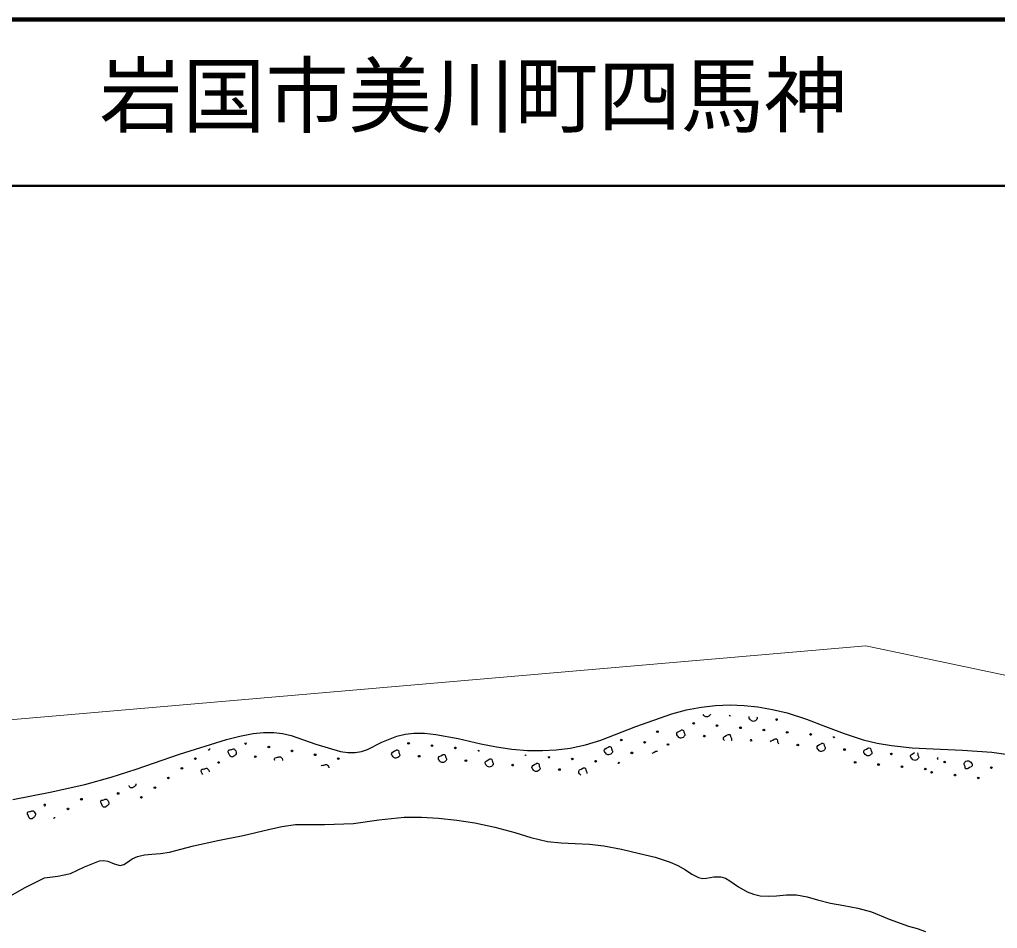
# Model space of a CAD drawing. Units: millimetres, scale not verified. Extents: x 40000 to 680000, y 20000 to 380000.
# Drawn here: x 400216 to 459080, y 325316 to 380000 of the extents above; entities that cross this region are included whole.
import ezdxf
from ezdxf.enums import TextEntityAlignment as Align

# ---------------------------------------------------------------- set-up
doc = ezdxf.new("R2010")
doc.units = ezdxf.units.MM
doc.header["$LTSCALE"] = 1000
for name, color, linetype, lineweight in [('M-BGD', 7, 'Continuous', 25), ('M-STR-HTXT', 7, 'Continuous', 13), ('M-TTL', 2, 'Continuous', 140), ('M-TTL-LINE', 7, 'Continuous', 50), ('M-TTL-TXT', 7, 'Continuous', 13)]:
    doc.layers.add(name, color=color, linetype=linetype, lineweight=lineweight)
doc.styles.add('ＭＳ ゴシック', font='')
doc.styles.get('ＭＳ ゴシック').set_extended_font_data('MS Gothic')

msp = doc.modelspace()

# ---------------------------------------------------------------- linework, layer by layer
at = {"layer": 'M-BGD'}
for p, q in [((440360, 338460), (441255, 338627)), ((441255, 338627), (442117, 338724)), ((442117, 338724), (442995, 338761)), ((442995, 338761), (443825, 338737)), ((443825, 338737), (444665, 338651)), ((444665, 338651), (445548, 338498)), ((445548, 338498), (446419, 338286)), ((437318, 337459), (439475, 338233)), ((439475, 338233), (440360, 338460)), ((441401, 338131), (441365, 338180)), ((441452, 338085), (441401, 338131)), ((441523, 338048), (441452, 338085)), ((441570, 338043), (441523, 338048)), ((441626, 338052), (441570, 338043)), ((441698, 338083), (441626, 338052)), ((441741, 338122), (441698, 338083)), ((441766, 338149), (441741, 338122)), ((441790, 338174), (441766, 338149)), ((441805, 338206), (441790, 338174)), ((441805, 338218), (441805, 338206)), ((444130, 338016), (444135, 338067)), ((444141, 337963), (444130, 338016)), ((444180, 337912), (444141, 337963)), ((444217, 337863), (444180, 337912)), ((444582, 337881), (444557, 337854)), ((444605, 337906), (444582, 337881)), ((444597, 338037), (444613, 338010)), ((444621, 337937), (444605, 337906)), ((444613, 338010), (444620, 337965)), ((444620, 337965), (444621, 337937)), ((446419, 338286), (447578, 337909)), ((447578, 337909), (448724, 337473)), ((435200, 336634), (437318, 337459)), ((444268, 337817), (444217, 337863)), ((444339, 337780), (444268, 337817)), ((444386, 337775), (444339, 337780)), ((444442, 337784), (444386, 337775)), ((444514, 337814), (444442, 337784)), ((444557, 337854), (444514, 337814)), ((448724, 337473), (449855, 337044)), ((412663, 336685), (413469, 336894)), ((413469, 336894), (414287, 337044)), ((414287, 337044), (414899, 337100)), ((414899, 337100), (415523, 337097)), ((415523, 337097), (416040, 337041)), ((416040, 337041), (416559, 336923)), ((416559, 336923), (418054, 336406)), ((422026, 336516), (422916, 336890)), ((422916, 336890), (423426, 337003)), ((423426, 337003), (423955, 337059)), ((423955, 337059), (424600, 337057)), ((424600, 337057), (425266, 336993)), ((425266, 336993), (426612, 336742)), ((426612, 336742), (427985, 336424)), ((439772, 337010), (439778, 337067)), ((439784, 336957), (439772, 337010)), ((439778, 337067), (439825, 337130)), ((439823, 336906), (439784, 336957)), ((439859, 336857), (439823, 336906)), ((439825, 337130), (439931, 337184)), ((439910, 336811), (439859, 336857)), ((439981, 336774), (439910, 336811)), ((439931, 337184), (440017, 337235)), ((440028, 336770), (439981, 336774)), ((440017, 337235), (440068, 337262)), ((440084, 336778), (440028, 336770)), ((440068, 337262), (440106, 337262)), ((440156, 336809), (440084, 336778)), ((440106, 337262), (440147, 337253)), ((440147, 337253), (440183, 337223)), ((440199, 336849), (440156, 336809)), ((440183, 337223), (440199, 337143)), ((440199, 337143), (440215, 337086)), ((440224, 336875), (440199, 336849)), ((440215, 337086), (440233, 337043)), ((440248, 336901), (440224, 336875)), ((440233, 337043), (440255, 337004)), ((440263, 336932), (440248, 336901)), ((440255, 337004), (440262, 336959)), ((440262, 336959), (440263, 336932)), ((442588, 336742), (442593, 336799)), ((442599, 336689), (442588, 336742)), ((442593, 336799), (442641, 336862)), ((442641, 336862), (442747, 336916)), ((442747, 336916), (442833, 336967)), ((442833, 336967), (442883, 336994)), ((442883, 336994), (442922, 336994)), ((442922, 336994), (442963, 336985)), ((442963, 336985), (442999, 336955)), ((442999, 336955), (443015, 336874)), ((443015, 336874), (443031, 336818)), ((443031, 336818), (443048, 336775)), ((443048, 336775), (443071, 336736)), ((443071, 336736), (443078, 336691)), ((445649, 336699), (445699, 336725)), ((445699, 336725), (445738, 336726)), ((445738, 336726), (445778, 336717)), ((445778, 336717), (445815, 336687)), ((449855, 337044), (451006, 336672)), ((409850, 335792), (412663, 336685)), ((413042, 336111), (413087, 336115)), ((413087, 336115), (413115, 336114)), ((413115, 336114), (413145, 336097)), ((418054, 336406), (419532, 335959)), ((421161, 336087), (422026, 336516)), ((427985, 336424), (428918, 336233)), ((428918, 336233), (429858, 336103)), ((432526, 336064), (433351, 336171)), ((433351, 336171), (434278, 336372)), ((434278, 336372), (435200, 336634)), ((435420, 336062), (435468, 336125)), ((435468, 336125), (435573, 336179)), ((435573, 336179), (435660, 336230)), ((435660, 336230), (435710, 336256)), ((435710, 336256), (435749, 336256)), ((435749, 336256), (435789, 336247)), ((435789, 336247), (435826, 336218)), ((435826, 336218), (435842, 336137)), ((435842, 336137), (435858, 336080)), ((442638, 336638), (442599, 336689)), ((442645, 336629), (442638, 336638)), ((443064, 336632), (443051, 336619)), ((443079, 336664), (443064, 336632)), ((443078, 336691), (443079, 336664)), ((445416, 336540), (445457, 336594)), ((445457, 336594), (445562, 336648)), ((445562, 336648), (445649, 336699)), ((445815, 336687), (445831, 336606)), ((445831, 336606), (445847, 336549)), ((445847, 336549), (445864, 336506)), ((445864, 336506), (445887, 336468)), ((445887, 336468), (445894, 336423)), ((448219, 336205), (448225, 336263)), ((448231, 336153), (448219, 336205)), ((448225, 336263), (448272, 336326)), ((448270, 336101), (448231, 336153)), ((448272, 336326), (448378, 336380)), ((448378, 336380), (448464, 336431)), ((448464, 336431), (448515, 336457)), ((448515, 336457), (448554, 336457)), ((448554, 336457), (448594, 336448)), ((448594, 336448), (448630, 336419)), ((448630, 336419), (448646, 336338)), ((448646, 336338), (448662, 336281)), ((448662, 336281), (448680, 336238)), ((448680, 336238), (448702, 336200)), ((448710, 336127), (448695, 336096)), ((448702, 336200), (448709, 336155)), ((448709, 336155), (448710, 336127)), ((451006, 336672), (451843, 336468)), ((451194, 336112), (451280, 336163)), ((451280, 336163), (451330, 336189)), ((451330, 336189), (451369, 336189)), ((451369, 336189), (451381, 336187)), ((451415, 336176), (451446, 336151)), ((451446, 336151), (451462, 336070)), ((451843, 336468), (452703, 336322)), ((452703, 336322), (453942, 336192)), ((453942, 336192), (455205, 336121)), ((455205, 336121), (456977, 336049)), ((407232, 334900), (409850, 335792)), ((412772, 335942), (412774, 335981)), ((412795, 335890), (412772, 335942)), ((412774, 335981), (412786, 336021)), ((412786, 336021), (412818, 336055)), ((412839, 335800), (412795, 335890)), ((412818, 336055), (412900, 336065)), ((412886, 335691), (412839, 335800)), ((412945, 335639), (412886, 335691)), ((412900, 336065), (412958, 336077)), ((413002, 335630), (412945, 335639)), ((412958, 336077), (413002, 336091)), ((413002, 336091), (413042, 336111)), ((413055, 335638), (413002, 335630)), ((413109, 335673), (413055, 335638)), ((413161, 335706), (413109, 335673)), ((413145, 336097), (413168, 336071)), ((413210, 335754), (413161, 335706)), ((413168, 336071), (413193, 336044)), ((413193, 336044), (413230, 335999)), ((413252, 335822), (413210, 335754)), ((413230, 335999), (413255, 335925)), ((413260, 335868), (413252, 335822)), ((413255, 335925), (413260, 335868)), ((415564, 335516), (415576, 335556)), ((415576, 335556), (415608, 335590)), ((415608, 335590), (415690, 335600)), ((415690, 335600), (415747, 335612)), ((415747, 335612), (415792, 335626)), ((415792, 335626), (415832, 335646)), ((415832, 335646), (415877, 335650)), ((415877, 335650), (415904, 335649)), ((415904, 335649), (415934, 335632)), ((415934, 335632), (415958, 335606)), ((415958, 335606), (415983, 335579)), ((415983, 335579), (416020, 335534)), ((416020, 335534), (416045, 335460)), ((419532, 335959), (419981, 335901)), ((419981, 335901), (420424, 335904)), ((420424, 335904), (420796, 335965)), ((420796, 335965), (421161, 336087)), ((422610, 335803), (422615, 335860)), ((422621, 335751), (422610, 335803)), ((422615, 335860), (422663, 335924)), ((422660, 335699), (422621, 335751)), ((422697, 335650), (422660, 335699)), ((422663, 335924), (422769, 335978)), ((422748, 335604), (422697, 335650)), ((422819, 335567), (422748, 335604)), ((422769, 335978), (422855, 336028)), ((422866, 335563), (422819, 335567)), ((422855, 336028), (422905, 336055)), ((422922, 335571), (422866, 335563)), ((422905, 336055), (422944, 336055)), ((422994, 335602), (422922, 335571)), ((422944, 336055), (422985, 336046)), ((422985, 336046), (423021, 336016)), ((423037, 335642), (422994, 335602)), ((423021, 336016), (423037, 335936)), ((423037, 335936), (423053, 335879)), ((423062, 335668), (423037, 335642)), ((423053, 335879), (423070, 335836)), ((423086, 335694), (423062, 335668)), ((423070, 335836), (423093, 335797)), ((423101, 335725), (423086, 335694)), ((423093, 335797), (423100, 335753)), ((423100, 335753), (423101, 335725)), ((425426, 335535), (425431, 335592)), ((425437, 335482), (425426, 335535)), ((425431, 335592), (425479, 335656)), ((425479, 335656), (425584, 335710)), ((425584, 335710), (425671, 335760)), ((425671, 335760), (425721, 335787)), ((425721, 335787), (425760, 335787)), ((425760, 335787), (425800, 335778)), ((425800, 335778), (425837, 335748)), ((425837, 335748), (425853, 335668)), ((425853, 335668), (425869, 335611)), ((425869, 335611), (425886, 335568)), ((425886, 335568), (425909, 335529)), ((425909, 335529), (425916, 335485)), ((429858, 336103), (430783, 336030)), ((430783, 336030), (431699, 336018)), ((431699, 336018), (432526, 336064)), ((435415, 336004), (435420, 336062)), ((435426, 335952), (435415, 336004)), ((435465, 335900), (435426, 335952)), ((435502, 335852), (435465, 335900)), ((435553, 335805), (435502, 335852)), ((435623, 335768), (435553, 335805)), ((435671, 335764), (435623, 335768)), ((435727, 335772), (435671, 335764)), ((435799, 335803), (435727, 335772)), ((435841, 335843), (435799, 335803)), ((435866, 335870), (435841, 335843)), ((435858, 336080), (435875, 336037)), ((435890, 335895), (435866, 335870)), ((435875, 336037), (435898, 335998)), ((435906, 335926), (435890, 335895)), ((435898, 335998), (435905, 335954)), ((435905, 335954), (435906, 335926)), ((438292, 335861), (438389, 335911)), ((438389, 335911), (438475, 335961)), ((438475, 335961), (438526, 335988)), ((438526, 335988), (438565, 335988)), ((438565, 335988), (438605, 335979)), ((438605, 335979), (438623, 335964)), ((448307, 336053), (448270, 336101)), ((448357, 336006), (448307, 336053)), ((448428, 335970), (448357, 336006)), ((448475, 335965), (448428, 335970)), ((448531, 335974), (448475, 335965)), ((448603, 336004), (448531, 335974)), ((448646, 336044), (448603, 336004)), ((448671, 336071), (448646, 336044)), ((448695, 336096), (448671, 336071)), ((451035, 335937), (451041, 335995)), ((451046, 335885), (451035, 335937)), ((451041, 335995), (451088, 336058)), ((451085, 335833), (451046, 335885)), ((451122, 335785), (451085, 335833)), ((451088, 336058), (451194, 336112)), ((451173, 335738), (451122, 335785)), ((451244, 335701), (451173, 335738)), ((451291, 335697), (451244, 335701)), ((451347, 335705), (451291, 335697)), ((451419, 335736), (451347, 335705)), ((451462, 335776), (451419, 335736)), ((451462, 336070), (451478, 336013)), ((451487, 335803), (451462, 335776)), ((451478, 336013), (451495, 335970)), ((451511, 335828), (451487, 335803)), ((451495, 335970), (451518, 335931)), ((451526, 335859), (451511, 335828)), ((451518, 335931), (451525, 335887)), ((451525, 335887), (451526, 335859)), ((453851, 335669), (453856, 335726)), ((453862, 335617), (453851, 335669)), ((453856, 335726), (453904, 335790)), ((453901, 335565), (453862, 335617)), ((453938, 335516), (453901, 335565)), ((453904, 335790), (454009, 335844)), ((454009, 335844), (454094, 335893)), ((454262, 335882), (454278, 335802)), ((454303, 335534), (454277, 335508)), ((454278, 335802), (454294, 335745)), ((454294, 335745), (454311, 335702)), ((454326, 335560), (454303, 335534)), ((454311, 335702), (454334, 335663)), ((454342, 335591), (454326, 335560)), ((454334, 335663), (454341, 335619)), ((454341, 335619), (454342, 335591)), ((456977, 336049), (458739, 335918)), ((458739, 335918), (462570, 335387)), ((411374, 334929), (411414, 334949)), ((411414, 334949), (411459, 334953)), ((411459, 334953), (411487, 334952)), ((411487, 334952), (411517, 334934)), ((415562, 335477), (415564, 335516)), ((415585, 335425), (415562, 335477)), ((415591, 335412), (415585, 335425)), ((416045, 335460), (416049, 335412)), ((418373, 335099), (418398, 335125)), ((418398, 335125), (418480, 335135)), ((418480, 335135), (418537, 335147)), ((418537, 335147), (418582, 335161)), ((418582, 335161), (418622, 335181)), ((418622, 335181), (418667, 335185)), ((418667, 335185), (418694, 335184)), ((418694, 335184), (418724, 335167)), ((418724, 335167), (418748, 335141)), ((418748, 335141), (418773, 335114)), ((418773, 335114), (418810, 335069)), ((418810, 335069), (418835, 334995)), ((418835, 334995), (418836, 334983)), ((425476, 335431), (425437, 335482)), ((425513, 335382), (425476, 335431)), ((425564, 335336), (425513, 335382)), ((425634, 335299), (425564, 335336)), ((425682, 335295), (425634, 335299)), ((425738, 335303), (425682, 335295)), ((425810, 335334), (425738, 335303)), ((425852, 335374), (425810, 335334)), ((425877, 335400), (425852, 335374)), ((425901, 335426), (425877, 335400)), ((425917, 335457), (425901, 335426)), ((425916, 335485), (425917, 335457)), ((428241, 335267), (428247, 335324)), ((428253, 335214), (428241, 335267)), ((428247, 335324), (428294, 335387)), ((428292, 335163), (428253, 335214)), ((428329, 335114), (428292, 335163)), ((428294, 335387), (428400, 335441)), ((428379, 335068), (428329, 335114)), ((428450, 335031), (428379, 335068)), ((428400, 335441), (428486, 335492)), ((428497, 335027), (428450, 335031)), ((428486, 335492), (428537, 335519)), ((428553, 335035), (428497, 335027)), ((428537, 335519), (428576, 335519)), ((428625, 335066), (428553, 335035)), ((428576, 335519), (428616, 335510)), ((428616, 335510), (428652, 335480)), ((428668, 335106), (428625, 335066)), ((428652, 335480), (428668, 335399)), ((428668, 335399), (428684, 335343)), ((428693, 335132), (428668, 335106)), ((428684, 335343), (428702, 335300)), ((428717, 335158), (428693, 335132)), ((428702, 335300), (428724, 335261)), ((428732, 335189), (428717, 335158)), ((428724, 335261), (428731, 335216)), ((428731, 335216), (428732, 335189)), ((431057, 334999), (431063, 335056)), ((431068, 334946), (431057, 334999)), ((431063, 335056), (431110, 335119)), ((431107, 334895), (431068, 334946)), ((431110, 335119), (431216, 335173)), ((431216, 335173), (431302, 335224)), ((431302, 335224), (431352, 335251)), ((431352, 335251), (431391, 335251)), ((431391, 335251), (431432, 335242)), ((431432, 335242), (431468, 335212)), ((431468, 335212), (431484, 335131)), ((431484, 335131), (431500, 335075)), ((431500, 335075), (431517, 335031)), ((431517, 335031), (431540, 334993)), ((431540, 334993), (431547, 334948)), ((431547, 334948), (431548, 334921)), ((434031, 334905), (434118, 334956)), ((434118, 334956), (434168, 334982)), ((434168, 334982), (434207, 334982)), ((434207, 334982), (434248, 334974)), ((434248, 334974), (434284, 334944)), ((434284, 334944), (434300, 334863)), ((453989, 335470), (453938, 335516)), ((454059, 335433), (453989, 335470)), ((454107, 335429), (454059, 335433)), ((454163, 335437), (454107, 335429)), ((454235, 335468), (454163, 335437)), ((454277, 335508), (454235, 335468)), ((457071, 335252), (457087, 335283)), ((457071, 335225), (457071, 335252)), ((457077, 335180), (457071, 335225)), ((457099, 335141), (457077, 335180)), ((457087, 335283), (457112, 335308)), ((457115, 335097), (457099, 335141)), ((457112, 335308), (457137, 335334)), ((457130, 335040), (457115, 335097)), ((457144, 334959), (457130, 335040)), ((457137, 335334), (457181, 335373)), ((457179, 334928), (457144, 334959)), ((457181, 335373), (457254, 335402)), ((457254, 335402), (457310, 335409)), ((457310, 334943), (457259, 334918)), ((457310, 335409), (457357, 335403)), ((457397, 334992), (457310, 334943)), ((457357, 335403), (457427, 335364)), ((457504, 335043), (457397, 334992)), ((457427, 335364), (457477, 335317)), ((457477, 335317), (457512, 335267)), ((457553, 335105), (457504, 335043)), ((457512, 335267), (457550, 335215)), ((457550, 335215), (457560, 335162)), ((457560, 335162), (457553, 335105)), ((404140, 333971), (405738, 334419)), ((405738, 334419), (407232, 334900)), ((411144, 334780), (411147, 334819)), ((411167, 334728), (411144, 334780)), ((411147, 334819), (411158, 334858)), ((411158, 334858), (411191, 334892)), ((411212, 334638), (411167, 334728)), ((411191, 334892), (411272, 334903)), ((411238, 334576), (411212, 334638)), ((411272, 334903), (411330, 334915)), ((411330, 334915), (411374, 334929)), ((411517, 334934), (411541, 334909)), ((411541, 334909), (411565, 334882)), ((411565, 334882), (411602, 334836)), ((411602, 334836), (411628, 334762)), ((411628, 334762), (411630, 334738)), ((431144, 334846), (431107, 334895)), ((431195, 334800), (431144, 334846)), ((431266, 334763), (431195, 334800)), ((431313, 334758), (431266, 334763)), ((431369, 334767), (431313, 334758)), ((431441, 334798), (431369, 334767)), ((431484, 334838), (431441, 334798)), ((431509, 334864), (431484, 334838)), ((431533, 334889), (431509, 334864)), ((431548, 334921), (431533, 334889)), ((433873, 334731), (433878, 334788)), ((433884, 334678), (433873, 334731)), ((433878, 334788), (433926, 334851)), ((433923, 334627), (433884, 334678)), ((433960, 334578), (433923, 334627)), ((433926, 334851), (434031, 334905)), ((434011, 334532), (433960, 334578)), ((434300, 334863), (434316, 334806)), ((434316, 334806), (434333, 334763)), ((434333, 334763), (434356, 334725)), ((434356, 334725), (434363, 334680)), ((434364, 334652), (434357, 334639)), ((434363, 334680), (434364, 334652)), ((457220, 334918), (457179, 334928)), ((457259, 334918), (457220, 334918)), ((402060, 333509), (404140, 333971)), ((406841, 333831), (406804, 333917)), ((406901, 333779), (406841, 333831)), ((406957, 333770), (406901, 333779)), ((407010, 333778), (406957, 333770)), ((407065, 333813), (407010, 333778)), ((407116, 333846), (407065, 333813)), ((407165, 333894), (407116, 333846)), ((407207, 333962), (407165, 333894)), ((407215, 334008), (407207, 333962)), ((399812, 333073), (402060, 333509)), ((405099, 332920), (405102, 332959)), ((405122, 332868), (405099, 332920)), ((405102, 332959), (405114, 332998)), ((405114, 332998), (405146, 333032)), ((405167, 332778), (405122, 332868)), ((405146, 333032), (405227, 333043)), ((405213, 332669), (405167, 332778)), ((405273, 332617), (405213, 332669)), ((405227, 333043), (405285, 333055)), ((405330, 332608), (405273, 332617)), ((405285, 333055), (405329, 333069)), ((405329, 333069), (405369, 333089)), ((405383, 332615), (405330, 332608)), ((405369, 333089), (405414, 333093)), ((405437, 332651), (405383, 332615)), ((405414, 333093), (405442, 333092)), ((405488, 332684), (405437, 332651)), ((405442, 333092), (405472, 333074)), ((405472, 333074), (405496, 333049)), ((405538, 332731), (405488, 332684)), ((405496, 333049), (405521, 333022)), ((405521, 333022), (405557, 332976)), ((405580, 332799), (405538, 332731)), ((405557, 332976), (405583, 332902)), ((405587, 332846), (405580, 332799)), ((405583, 332902), (405587, 332846)), ((400682, 332222), (400684, 332261)), ((400705, 332170), (400682, 332222)), ((400684, 332261), (400696, 332301)), ((400696, 332301), (400728, 332335)), ((400749, 332080), (400705, 332170)), ((400728, 332335), (400810, 332345)), ((400796, 331971), (400749, 332080)), ((400810, 332345), (400868, 332357)), ((400868, 332357), (400912, 332371)), ((400912, 332371), (400952, 332391)), ((400952, 332391), (400997, 332395)), ((400997, 332395), (401025, 332394)), ((401025, 332394), (401055, 332377)), ((401055, 332377), (401078, 332351)), ((401121, 332034), (401071, 331986)), ((401078, 332351), (401103, 332324)), ((401103, 332324), (401140, 332279)), ((401162, 332102), (401121, 332034)), ((401140, 332279), (401166, 332205)), ((401170, 332148), (401162, 332102)), ((401166, 332205), (401170, 332148)), ((421834, 331852), (423362, 332005)), ((423362, 332005), (424401, 332004)), ((424401, 332004), (425440, 331944)), ((400856, 331920), (400796, 331971)), ((400912, 331910), (400856, 331920)), ((400966, 331918), (400912, 331910)), ((401020, 331953), (400966, 331918)), ((401071, 331986), (401020, 331953)), ((415195, 331272), (416005, 331451)), ((416005, 331451), (416822, 331570)), ((416822, 331570), (418567, 331573)), ((418567, 331573), (420311, 331638)), ((420311, 331638), (421834, 331852)), ((425440, 331944), (426534, 331835)), ((426534, 331835), (427629, 331665)), ((427629, 331665), (428827, 331404)), ((412147, 330606), (413673, 330909)), ((413673, 330909), (415195, 331272)), ((428827, 331404), (430023, 331082)), ((430023, 331082), (431000, 330789)), ((409232, 329908), (410677, 330285)), ((410677, 330285), (412147, 330606)), ((431000, 330789), (431987, 330555)), ((431987, 330555), (432816, 330460)), ((432816, 330460), (433665, 330423)), ((433665, 330423), (434525, 330385)), ((434525, 330385), (435377, 330286)), ((435377, 330286), (436456, 330085)), ((407000, 329507), (407306, 329647)), ((407306, 329647), (407734, 329745)), ((407734, 329745), (408174, 329785)), ((408174, 329785), (408709, 329817)), ((408709, 329817), (409232, 329908)), ((436456, 330085), (437535, 329821)), ((437535, 329821), (438468, 329596)), ((404123, 329025), (405019, 329377)), ((405019, 329377), (405275, 329403)), ((405275, 329403), (405538, 329367)), ((405538, 329367), (405918, 329198)), ((405918, 329198), (406281, 329102)), ((406281, 329102), (406491, 329168)), ((406491, 329168), (406708, 329304)), ((406708, 329304), (407000, 329507)), ((438468, 329596), (439383, 329313)), ((439383, 329313), (439844, 329112)), ((439844, 329112), (440295, 328848)), ((401714, 328370), (402510, 328471)), ((402510, 328471), (403287, 328631)), ((403287, 328631), (404123, 329025)), ((440295, 328848), (440683, 328584)), ((440683, 328584), (441090, 328380)), ((400549, 327775), (401714, 328370)), ((441090, 328380), (441322, 328329)), ((441322, 328329), (441576, 328338)), ((441576, 328338), (442009, 328412)), ((442009, 328412), (442427, 328422)), ((442427, 328422), (442707, 328332)), ((442707, 328332), (442975, 328179)), ((442975, 328179), (443485, 327819)), ((399355, 327095), (400549, 327775)), ((443485, 327819), (444017, 327518)), ((444017, 327518), (444394, 327369)), ((444394, 327369), (444793, 327278)), ((445282, 327252), (445783, 327287)), ((445783, 327287), (446388, 327342)), ((446388, 327342), (446986, 327336)), ((446986, 327336), (447620, 327220)), ((444793, 327278), (445282, 327252)), ((447620, 327220), (448256, 327040)), ((448256, 327040), (449031, 326835)), ((449031, 326835), (449829, 326688)), ((449829, 326688), (450673, 326535)), ((450673, 326535), (451497, 326324)), ((451497, 326324), (452569, 325868)), ((452569, 325868), (453717, 325448)), ((453717, 325448), (454246, 325319)), ((454246, 325319), (454745, 325135))]:
    msp.add_line(p, q, dxfattribs=at)
for centre in [(440794, 337657), (442202, 337523), (443610, 337389), (445018, 337255), (438615, 337154), (441431, 336886), (446425, 337120), (447833, 336986), (415218, 336230), (423632, 336450), (425040, 336316), (426448, 336182), (436436, 336651), (437844, 336517), (439252, 336383), (447062, 336350), (449878, 336081), (410801, 335532), (414405, 335648), (416613, 335997), (418008, 335765), (419403, 335532), (424269, 335679), (433487, 335511), (437073, 335880), (452694, 335813), (409987, 334951), (412196, 335300), (427084, 335411), (429900, 335143), (434894, 335377), (450515, 335310), (451923, 335176), (453331, 335042), (454738, 334908), (455905, 335327), (458713, 334990), (409174, 334370), (432716, 334875), (455118, 334709), (456523, 334541), (457927, 334372), (408360, 333788), (406151, 333440), (407546, 333207), (403943, 333091), (403129, 332510)]:
    msp.add_circle(centre, 49.8, dxfattribs=at)
for centre, start, end in [((442973, 338160), 196.53168, 336.03796), ((445788, 337891), 101.06195, 44.17297), ((449241, 336852), 158.05569, 347.17923), ((411615, 336113), 205.5199, 26.21265), ((413823, 336462), 161.73166, 32.51859), ((444247, 336618), 324.39188, 212.81372), ((427855, 336048), 174.24451, 342.11252), ((430671, 335780), 214.91394, 318.43146), ((432079, 335646), 151.26013, 22.08524), ((455509, 335545), 87.13669, 272.8633), ((436302, 335243), 17.07111, 197.43927), ((401734, 332742), 122.02573, 83.0321), ((402315, 331928), 18.17126, 186.0184)]:
    msp.add_arc(centre, 49.8, start, end, dxfattribs=at)
at = {"layer": 'M-STR-HTXT'}
for p, q in [((350280, 333593), (451162, 342321)), ((451162, 342321), (502068, 331539))]:
    msp.add_line(p, q, dxfattribs=at)
at = {"layer": 'M-TTL'}
msp.add_line((680000, 380000), (40000, 380000), dxfattribs=at)
at = {"layer": 'M-TTL-LINE'}
msp.add_line((40000, 370000), (680000, 370000), dxfattribs=at)

# ---------------------------------------------------------------- texts
at = {"layer": 'M-TTL-TXT', "style": 'ＭＳ ゴシック'}
msp.add_text('岩国市美川町四馬神', height=3666, dxfattribs=at).set_placement((405024, 372500), align=Align.BOTTOM_LEFT)

doc.saveas('drawing.dxf')
